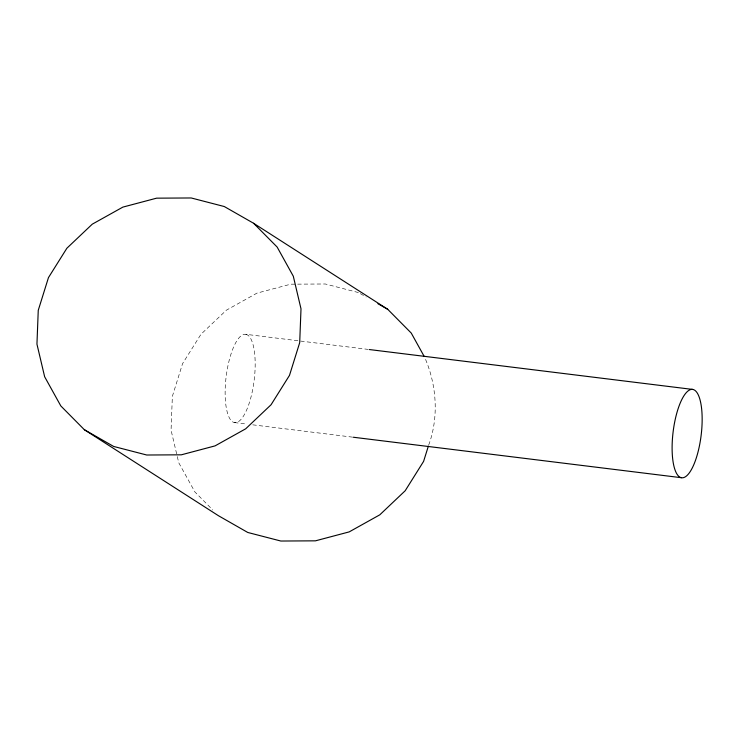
<?xml version="1.0" encoding="UTF-8"?>
<svg xmlns="http://www.w3.org/2000/svg" width="739" height="739" viewBox="0 0 739 739"><rect width="100%" height="100%" fill="white"/><g stroke="black" fill="none" stroke-linecap="round" stroke-linejoin="round"><path stroke-width="0.55" stroke-dasharray="3.69 2.77" d="M428.703 445.035C439.086 416.898 436.601 384.354 424.62 357.214M245.893 334.324A44.506 14.115 -83 0 1 249.339 402.783A44.506 14.115 -83 0 1 225.266 398.238A44.506 14.115 -83 0 1 245.893 334.324L368.216 349.408M234.439 422.569L247.011 424.121M252.729 424.823L353.325 437.239M358.397 292.552L325.317 283.988L290.732 284.182L256.978 293.124L226.374 310.195L200.99 334.25L182.57 363.634L172.363 396.344L171.06 430.163L178.755 462.771L194.92 491.962L212.786 509.993M360.346 293.669L366.211 297.013"/><path stroke-width="1.11" d="M428.361 446.125L423.595 461.385L405.175 490.77L379.8 514.824L349.187 531.895L315.442 540.837L280.848 541.031L247.768 532.468L218.467 515.73L84.357 429.71L60.82 405.942L44.645 376.751L36.95 344.143L38.252 310.325L48.46 277.615L66.88 248.23L92.264 224.176L122.868 207.105L156.622 198.163L191.216 197.969L224.286 206.532L253.597 223.27L387.707 309.29L411.244 333.058L424.066 356.207M369.361 349.547L692.868 389.453A44.506 14.115 -83 0 1 696.314 457.912A44.506 14.115 -83 0 1 672.241 453.376A44.506 14.115 -83 0 1 692.868 389.453M353.325 437.239L681.413 477.708M377.934 303.711L387.707 309.29M84.357 429.71L113.658 446.448L146.738 455.012L181.332 454.818L215.077 445.876L245.69 428.805L271.065 404.75L289.494 375.366L299.701 342.656L301.004 308.837L293.309 276.229L277.134 247.038L253.597 223.27"/></g></svg>
